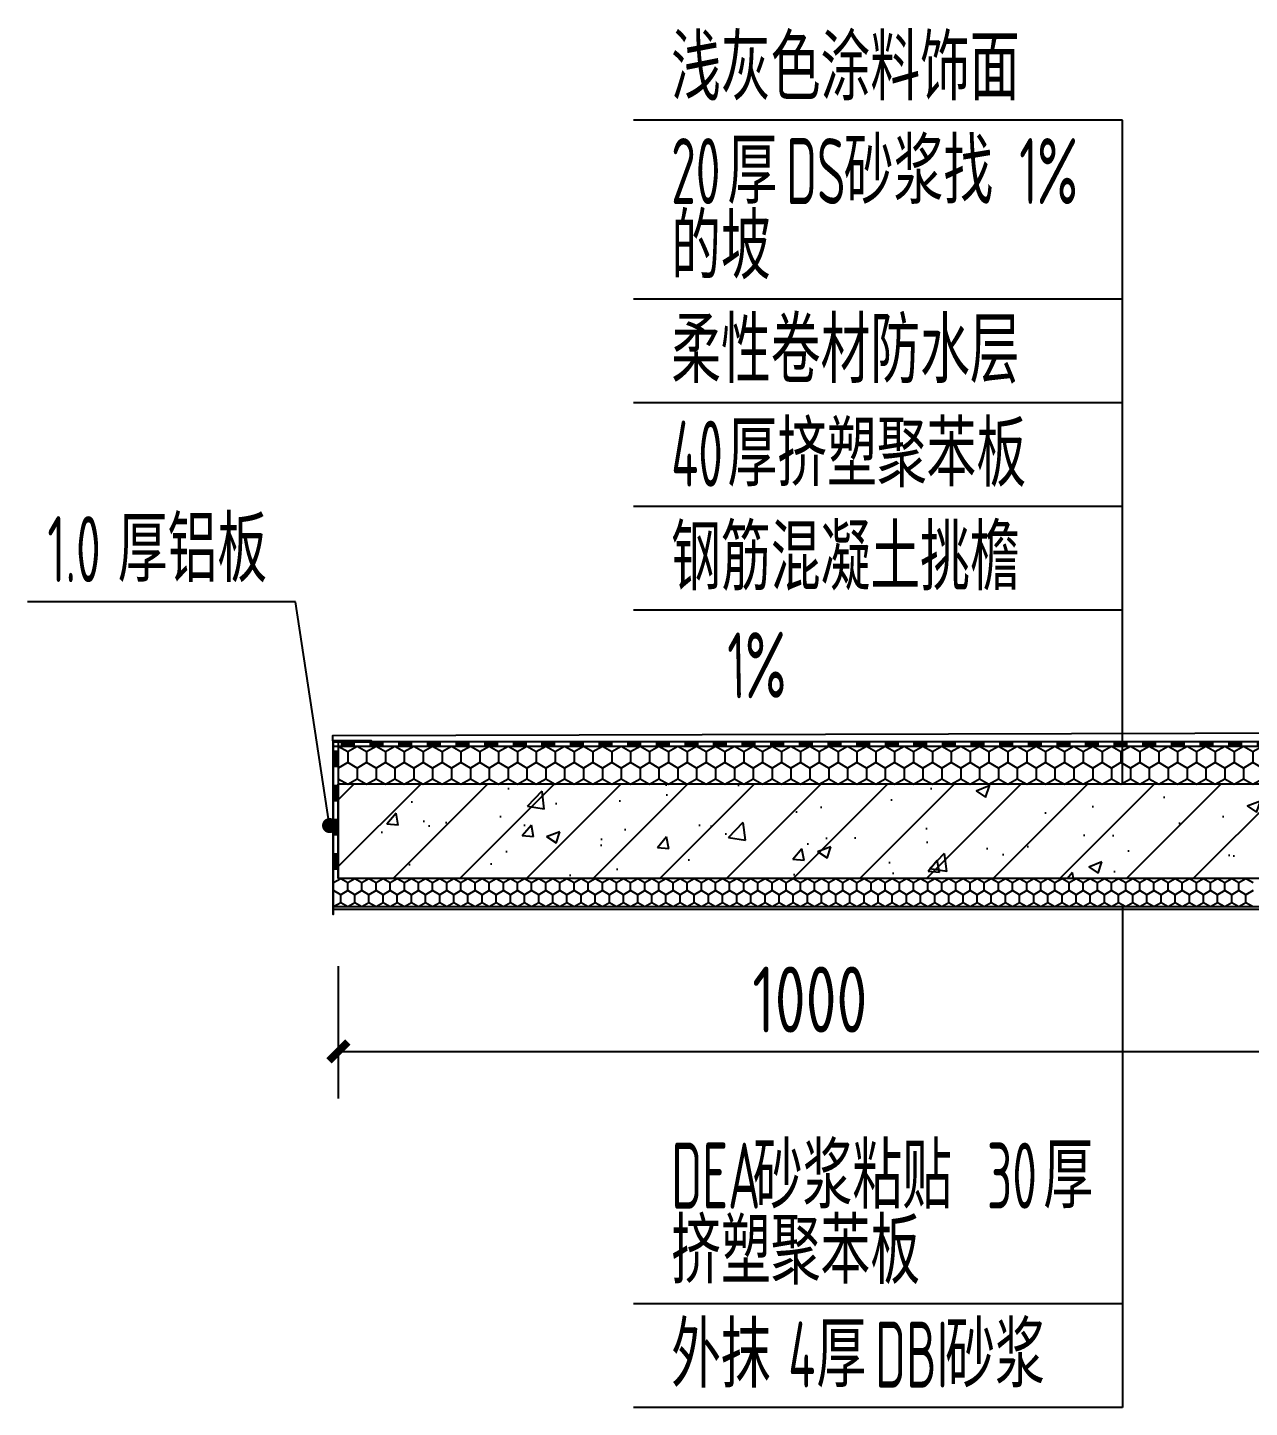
# Model space of a CAD drawing. Extents: x 198753 to 882193, y -399300 to 132460.
# Drawn here: x 394784 to 396080, y 20905 to 22368 of the extents above; entities that cross this region are included whole.
import ezdxf

# ---------------------------------------------------------------- set-up
doc = ezdxf.new("R2010")
doc.units = 0
doc.header["$LTSCALE"] = 1000
doc.header["$MEASUREMENT"] = 0
for name, color, linetype in [('01-标注_尺寸', 124, 'Continuous'), ('01-标注_符号', 200, 'Continuous'), ('02-TEXT_标注', 130, 'Continuous'), ('05-填充_天正', 26, 'Continuous'), ('A-D-金属剖线', 200, 'Continuous'), ('A-O_屋面', 201, 'Continuous'), ('A-O_防水层', 222, 'Continuous'), ('A-SUR_保温', 222, 'Continuous'), ('A_STR-砼墙', 51, 'Continuous')]:
    doc.layers.add(name, color=color, linetype=linetype)
doc.styles.add('_TCH_DIM', font='ROS1', dxfattribs={"width": 0.8, "bigfont": 'JD'})
doc.styles.add('_TCH_DIM_T3', font='ROS1', dxfattribs={"width": 0.8, "bigfont": 'JD'})
doc.dimstyles.new('_TCH_ARCH&&20', dxfattribs={"dimtxt": 70, "dimasz": 20, "dimexe": 50, "dimexo": 60, "dimgap": 20, "dimtad": 1, "dimdec": 0, "dimzin": 0, "dimdsep": 46, "dimtxsty": '_TCH_DIM_T3', "dimblk": 'ARCHTICK', "dimcen": 0.09, "dimclrt": 4, "dimazin": 2, "dimtfac": 1, "dimtdec": 0, "dimtix": 1, "dimtmove": 2, "dimatfit": 3, "dimfxl": 0, "dimtolj": 1, "dimtzin": 0, "dimarcsym": 0})

# ---------------------------------------------------------------- blocks, each defined once
blk = doc.blocks.new('_ArchTick')
at = {"color": 0, "linetype": 'ByBlock', "const_width": 0.4}
blk.add_lwpolyline([(-0.5, -0.5), (0.5, 0.5)], dxfattribs=at)
blk = doc.blocks.new('*D1504')
at = {"layer": '01-标注_尺寸', "color": 0, "lineweight": -2, "transparency": 16777216}
for p, q in [((395113.5, 21372.6), (395113.5, 21232.3)), ((396113.5, 21372.6), (396113.5, 21232.3)), ((395113.5, 21282.3), (396113.5, 21282.3))]:
    blk.add_line(p, q, dxfattribs=at)
at = {"layer": 'Defpoints', "color": 0, "transparency": 16777216}
for p in [(395113.5, 21432.6), (396113.5, 21432.6), (396113.5, 21282.3)]:
    blk.add_point(p, dxfattribs=at)
at = {"layer": '01-标注_尺寸', "color": 0, "lineweight": -2, "transparency": 16777216, "xscale": 20, "yscale": 20, "zscale": 20, "rotation": 180}
blk.add_blockref('_ArchTick', (395113.5, 21282.3), dxfattribs=at)
at = {"layer": '01-标注_尺寸', "color": 0, "lineweight": -2, "transparency": 16777216, "xscale": 20, "yscale": 20, "zscale": 20}
blk.add_blockref('_ArchTick', (396113.5, 21282.3), dxfattribs=at)
at = {"layer": '01-标注_尺寸', "color": 4, "transparency": 16777216, "insert": (395613.5, 21337.3), "char_height": 70, "attachment_point": 5, "style": '_TCH_DIM_T3'}
blk.add_mtext('\\A1;1000', dxfattribs=at)
blk = doc.blocks.new('$LinePat$聚苯板')
at = {"color": 0}
for p, q in [((14.8, -8.6), (0, 0)), ((29.7, 0), (14.8, -8.6)), ((14.8, -8.6), (14.8, -25.7)), ((14.8, -25.7), (0, -34.3)), ((0, -34.3), (0, -51.4)), ((29.7, -34.3), (14.8, -25.7)), ((0, -51.4), (14.8, -60)), ((14.8, -60), (29.7, -51.4))]:
    blk.add_line(p, q, dxfattribs=at)
blk = doc.blocks.new('$LinePat$防水层2')
at = {"color": 0}
blk.add_line((0, 0), (600, 0), dxfattribs=at)
blk.add_solid([(150, 0), (450, 0), (150, -100), (450, -100)], dxfattribs=at)

msp = doc.modelspace()

# ---------------------------------------------------------------- hatches: boundary and pattern name
at = {"layer": '05-填充_天正'}
h = msp.add_hatch(dxfattribs=at)
h.set_pattern_fill('钢筋混凝土', color=256, scale=20, style=0)
h.set_pattern_definition([(45, (0, 0), (-35.355339, 35.355339), []), (50, (0, 0), (143.452037, -12.550427), [15, -165]), (355, (0, 0), (-27.750267, 150.438427), [12, -132]), (100.4514, (11.95, -1.05), (115.701876, 137.88791), [12.74804, -140.22842]), (46.1842, (0, 40), (213.44821, -33.1038), [22.5, -247.5]), (96.6356, (17.79, 37.24), (186.93254, 194.82357), [19.12206, -210.3426]), (351.1842, (0, 40), (186.93239, 194.82372), [18, -198]), (21, (20, 30), (119.38141, -80.523778), [15, -165]), (326, (20, 30), (48.663066, 145.03001), [12, -132]), (71.4514, (29.95, 23.29), (168.044526, 64.5061), [12.74804, -140.22842]), (37.5, (0, 0), (2.431971, 66.578771), [0, -130.4, 0, -134, 0, -132.5]), (7.5, (0, 0), (52.613907, 78.882342), [0, -76.4, 0, -127.4, 0, -50.5]), (327.5, (-44.6, 0), (106.764487, -4.510974), [0, -50, 0, -156, 0, -207]), (317.5, (-64.6, 0), (116.637234, 20.020996), [0, -65, 0, -103.6, 0, -147])])
h.paths.add_polyline_path([(396413.5, 21465.6), (396413.5, 21565.6), (395113.5, 21565.6), (395113.5, 21465.6)])

# ---------------------------------------------------------------- linework, layer by layer
at = {"layer": '01-标注_符号'}
for p, q in [((395945.2, 22269.5), (395426.6, 22269.5)), ((395945.2, 21750.1), (395945.2, 22269.5)), ((395945.2, 22079.8), (395426.6, 22079.8)), ((395945.2, 21969.9), (395426.6, 21969.9)), ((395945.2, 21860), (395426.6, 21860)), ((395068.1, 21758.8), (394784, 21758.8)), ((395104.3, 21521.7), (395068.1, 21758.8)), ((395945.2, 21750.1), (395426.6, 21750.1)), ((395945.2, 21565.6), (395945.2, 21750.1)), ((395945.2, 21435.6), (395945.2, 21014.8)), ((395945.2, 21014.8), (395426.6, 21014.8)), ((395945.2, 21014.8), (395945.2, 20904.9)), ((395945.2, 20904.9), (395426.6, 20904.9))]:
    msp.add_line(p, q, dxfattribs=at)
msp.add_lwpolyline([(395690.6, 21638.1, 0, 0, 0), (395475.9, 21634.4, 16, 0, 0), (395415.9, 21633.4, 0, 0, 0)], format="xyseb", dxfattribs=at)
at = {"layer": '01-标注_符号', "const_width": 8}
msp.add_lwpolyline([(395104.9, 21517.8, 1), (395103.6, 21525.7, 1)], format="xyb", close=True, dxfattribs=at)
at = {"layer": 'A-D-金属剖线'}
msp.add_lwpolyline([(395108.5, 21432.9), (395108.5, 21610.6), (395148.5, 21610.6), (395148.5, 21611.6), (395107.5, 21611.6), (395107.5, 21427.9), (395108.5, 21427.9)], close=True, dxfattribs=at)
at = {"layer": 'A-O_屋面'}
for points in [[(395107.5, 21611.6), (395107.5, 21617.1), (396413.5, 21620.6)], [(396413.5, 21432.6), (395108.5, 21432.6)]]:
    msp.add_lwpolyline(points, dxfattribs=at)
at = {"layer": 'A-O_防水层'}
for p, q in [((396413.5, 21610.6), (395113.5, 21610.6)), ((396413.5, 21605.6), (395113.5, 21605.6))]:
    msp.add_line(p, q, dxfattribs=at)
at = {"layer": 'A-SUR_保温', "color": 26}
msp.add_lwpolyline([(396413.5, 21435.6), (395108.5, 21435.6)], dxfattribs=at)
at = {"layer": 'A_STR-砼墙'}
for p, q in [((396413.5, 21565.6), (395113.5, 21565.6)), ((395113.5, 21465.6), (395113.5, 21565.6)), ((396413.5, 21465.6), (395113.5, 21465.6))]:
    msp.add_line(p, q, dxfattribs=at)

# ---------------------------------------------------------------- block references
at = {"layer": 'A-O_防水层', "yscale": 0.05, "zscale": 0.05}
for p, xscale, rotation in [((395138.9, 21605.6), 0.05058139534884172, 179.9999999999957), ((395113.5, 21610.6), 0.06041666666669851, 270), ((395169.2, 21605.6), 0.05058139534884172, 179.9999999999957), ((395199.6, 21605.6), 0.05058139534884172, 179.9999999999957), ((395229.9, 21605.6), 0.05058139534884172, 179.9999999999957), ((395260.3, 21605.6), 0.05058139534884172, 179.9999999999957), ((395290.6, 21605.6), 0.05058139534884172, 179.9999999999957), ((395321, 21605.6), 0.05058139534884172, 179.9999999999957), ((395351.3, 21605.6), 0.05058139534884172, 179.9999999999957), ((395381.7, 21605.6), 0.05058139534884172, 179.9999999999957), ((395412, 21605.6), 0.05058139534884172, 179.9999999999957), ((395442.4, 21605.6), 0.05058139534884172, 179.9999999999957), ((395472.7, 21605.6), 0.05058139534884172, 179.9999999999957), ((395503.1, 21605.6), 0.05058139534884172, 179.9999999999957), ((395533.4, 21605.6), 0.05058139534884172, 179.9999999999957), ((395563.8, 21605.6), 0.05058139534884172, 179.9999999999957), ((395594.1, 21605.6), 0.05058139534884172, 179.9999999999957), ((395624.5, 21605.6), 0.05058139534884172, 179.9999999999957), ((395654.8, 21605.6), 0.05058139534884172, 179.9999999999957), ((395685.1, 21605.6), 0.05058139534884172, 179.9999999999957), ((395715.5, 21605.6), 0.05058139534884172, 179.9999999999957), ((395745.8, 21605.6), 0.05058139534884172, 179.9999999999957), ((395776.2, 21605.6), 0.05058139534884172, 179.9999999999957), ((395806.5, 21605.6), 0.05058139534884172, 179.9999999999957), ((395836.9, 21605.6), 0.05058139534884172, 179.9999999999957), ((395867.2, 21605.6), 0.05058139534884172, 179.9999999999957), ((395897.6, 21605.6), 0.05058139534884172, 179.9999999999957), ((395927.9, 21605.6), 0.05058139534884172, 179.9999999999957), ((395958.3, 21605.6), 0.05058139534884172, 179.9999999999957), ((395988.6, 21605.6), 0.05058139534884172, 179.9999999999957), ((396019, 21605.6), 0.05058139534884172, 179.9999999999957), ((396049.3, 21605.6), 0.05058139534884172, 179.9999999999957), ((396079.7, 21605.6), 0.05058139534884172, 179.9999999999957), ((396110, 21605.6), 0.05058139534884172, 179.9999999999957), ((395113.5, 21574.3), 0.06041666666669851, 270), ((395113.5, 21538.1), 0.06041666666669851, 270), ((395113.5, 21501.8), 0.06041666666669851, 270)]:
    msp.add_blockref('$LinePat$防水层2', p, dxfattribs=dict(at, xscale=xscale, rotation=rotation))
at = {"layer": 'A-SUR_保温', "color": 26}
for p, xscale, yscale, zscale, rotation in [((395113.5, 21605.6), 0.6735753140546443, 0.6666666666666666, 0.6666666666666666, 359.9999999999996), ((395133.5, 21605.6), 0.6735753140546443, 0.6666666666666666, 0.6666666666666666, 359.9999999999996), ((395153.5, 21605.6), 0.6735753140546443, 0.6666666666666666, 0.6666666666666666, 359.9999999999996), ((395173.5, 21605.6), 0.6735753140546443, 0.6666666666666666, 0.6666666666666666, 359.9999999999996), ((395193.5, 21605.6), 0.6735753140546443, 0.6666666666666666, 0.6666666666666666, 359.9999999999996), ((395213.5, 21605.6), 0.6735753140546443, 0.6666666666666666, 0.6666666666666666, 359.9999999999996), ((395233.5, 21605.6), 0.6735753140546443, 0.6666666666666666, 0.6666666666666666, 359.9999999999996), ((395253.5, 21605.6), 0.6735753140546443, 0.6666666666666666, 0.6666666666666666, 359.9999999999996), ((395273.5, 21605.6), 0.6735753140546443, 0.6666666666666666, 0.6666666666666666, 359.9999999999996), ((395293.5, 21605.6), 0.6735753140546443, 0.6666666666666666, 0.6666666666666666, 359.9999999999996), ((395313.5, 21605.6), 0.6735753140546443, 0.6666666666666666, 0.6666666666666666, 359.9999999999996), ((395333.5, 21605.6), 0.6735753140546443, 0.6666666666666666, 0.6666666666666666, 359.9999999999996), ((395353.5, 21605.6), 0.6735753140546443, 0.6666666666666666, 0.6666666666666666, 359.9999999999996), ((395373.5, 21605.6), 0.6735753140546443, 0.6666666666666666, 0.6666666666666666, 359.9999999999996), ((395393.5, 21605.6), 0.6735753140546443, 0.6666666666666666, 0.6666666666666666, 359.9999999999996), ((395413.5, 21605.6), 0.6735753140546443, 0.6666666666666666, 0.6666666666666666, 359.9999999999996), ((395433.5, 21605.6), 0.6735753140546443, 0.6666666666666666, 0.6666666666666666, 359.9999999999996), ((395453.5, 21605.6), 0.6735753140546443, 0.6666666666666666, 0.6666666666666666, 359.9999999999996), ((395473.5, 21605.6), 0.6735753140546443, 0.6666666666666666, 0.6666666666666666, 359.9999999999996), ((395493.5, 21605.6), 0.6735753140546443, 0.6666666666666666, 0.6666666666666666, 359.9999999999996), ((395513.5, 21605.6), 0.6735753140546443, 0.6666666666666666, 0.6666666666666666, 359.9999999999996), ((395533.5, 21605.6), 0.6735753140546443, 0.6666666666666666, 0.6666666666666666, 359.9999999999996), ((395553.5, 21605.6), 0.6735753140546443, 0.6666666666666666, 0.6666666666666666, 359.9999999999996), ((395573.5, 21605.6), 0.6735753140546443, 0.6666666666666666, 0.6666666666666666, 359.9999999999996), ((395593.5, 21605.6), 0.6735753140546443, 0.6666666666666666, 0.6666666666666666, 359.9999999999996), ((395613.5, 21605.6), 0.6735753140546443, 0.6666666666666666, 0.6666666666666666, 359.9999999999996), ((395633.5, 21605.6), 0.6735753140546443, 0.6666666666666666, 0.6666666666666666, 359.9999999999996), ((395653.5, 21605.6), 0.6735753140546443, 0.6666666666666666, 0.6666666666666666, 359.9999999999996), ((395673.5, 21605.6), 0.6735753140546443, 0.6666666666666666, 0.6666666666666666, 359.9999999999996), ((395693.5, 21605.6), 0.6735753140546443, 0.6666666666666666, 0.6666666666666666, 359.9999999999996), ((395713.5, 21605.6), 0.6735753140546443, 0.6666666666666666, 0.6666666666666666, 359.9999999999996), ((395733.5, 21605.6), 0.6735753140546443, 0.6666666666666666, 0.6666666666666666, 359.9999999999996), ((395753.5, 21605.6), 0.6735753140546443, 0.6666666666666666, 0.6666666666666666, 359.9999999999996), ((395773.5, 21605.6), 0.6735753140546443, 0.6666666666666666, 0.6666666666666666, 359.9999999999996), ((395793.5, 21605.6), 0.6735753140546443, 0.6666666666666666, 0.6666666666666666, 359.9999999999996), ((395813.5, 21605.6), 0.6735753140546443, 0.6666666666666666, 0.6666666666666666, 359.9999999999996), ((395833.5, 21605.6), 0.6735753140546443, 0.6666666666666666, 0.6666666666666666, 359.9999999999996), ((395853.5, 21605.6), 0.6735753140546443, 0.6666666666666666, 0.6666666666666666, 359.9999999999996), ((395873.5, 21605.6), 0.6735753140546443, 0.6666666666666666, 0.6666666666666666, 359.9999999999996), ((395893.5, 21605.6), 0.6735753140546443, 0.6666666666666666, 0.6666666666666666, 359.9999999999996), ((395913.5, 21605.6), 0.6735753140546443, 0.6666666666666666, 0.6666666666666666, 359.9999999999996), ((395933.5, 21605.6), 0.6735753140546443, 0.6666666666666666, 0.6666666666666666, 359.9999999999996), ((395953.5, 21605.6), 0.6735753140546443, 0.6666666666666666, 0.6666666666666666, 359.9999999999996), ((395973.5, 21605.6), 0.6735753140546443, 0.6666666666666666, 0.6666666666666666, 359.9999999999996), ((395993.5, 21605.6), 0.6735753140546443, 0.6666666666666666, 0.6666666666666666, 359.9999999999996), ((396013.5, 21605.6), 0.6735753140546443, 0.6666666666666666, 0.6666666666666666, 359.9999999999996), ((396033.5, 21605.6), 0.6735753140546443, 0.6666666666666666, 0.6666666666666666, 359.9999999999996), ((396053.5, 21605.6), 0.6735753140546443, 0.6666666666666666, 0.6666666666666666, 359.9999999999996), ((396073.5, 21605.6), 0.6735753140546443, 0.6666666666666666, 0.6666666666666666, 359.9999999999996), ((395108.5, 21435.6), -0.5051814855406451, 0.5, 0.5, 179.9999999999986), ((395123.5, 21435.6), -0.5051814855406451, 0.5, 0.5, 179.9999999999986), ((395138.5, 21435.6), -0.5051814855406451, 0.5, 0.5, 179.9999999999986), ((395153.5, 21435.6), -0.5051814855406451, 0.5, 0.5, 179.9999999999986), ((395168.5, 21435.6), -0.5051814855406451, 0.5, 0.5, 179.9999999999986), ((395183.5, 21435.6), -0.5051814855406451, 0.5, 0.5, 179.9999999999986), ((395198.5, 21435.6), -0.5051814855406451, 0.5, 0.5, 179.9999999999986), ((395213.5, 21435.6), -0.5051814855406451, 0.5, 0.5, 179.9999999999986), ((395228.5, 21435.6), -0.5051814855406451, 0.5, 0.5, 179.9999999999986), ((395243.5, 21435.6), -0.5051814855406451, 0.5, 0.5, 179.9999999999986), ((395258.5, 21435.6), -0.5051814855406451, 0.5, 0.5, 179.9999999999986), ((395273.5, 21435.6), -0.5051814855406451, 0.5, 0.5, 179.9999999999986), ((395288.5, 21435.6), -0.5051814855406451, 0.5, 0.5, 179.9999999999986), ((395303.5, 21435.6), -0.5051814855406451, 0.5, 0.5, 179.9999999999986), ((395318.5, 21435.6), -0.5051814855406451, 0.5, 0.5, 179.9999999999986), ((395333.5, 21435.6), -0.5051814855406451, 0.5, 0.5, 179.9999999999986), ((395348.5, 21435.6), -0.5051814855406451, 0.5, 0.5, 179.9999999999986), ((395363.5, 21435.6), -0.5051814855406451, 0.5, 0.5, 179.9999999999986), ((395378.5, 21435.6), -0.5051814855406451, 0.5, 0.5, 179.9999999999986), ((395393.5, 21435.6), -0.5051814855406451, 0.5, 0.5, 179.9999999999986), ((395408.5, 21435.6), -0.5051814855406451, 0.5, 0.5, 179.9999999999986), ((395423.5, 21435.6), -0.5051814855406451, 0.5, 0.5, 179.9999999999986), ((395438.5, 21435.6), -0.5051814855406451, 0.5, 0.5, 179.9999999999986), ((395453.5, 21435.6), -0.5051814855406451, 0.5, 0.5, 179.9999999999986), ((395468.5, 21435.6), -0.5051814855406451, 0.5, 0.5, 179.9999999999986), ((395483.5, 21435.6), -0.5051814855406451, 0.5, 0.5, 179.9999999999986), ((395498.5, 21435.6), -0.5051814855406451, 0.5, 0.5, 179.9999999999986), ((395513.5, 21435.6), -0.5051814855406451, 0.5, 0.5, 179.9999999999986), ((395528.5, 21435.6), -0.5051814855406451, 0.5, 0.5, 179.9999999999986), ((395543.5, 21435.6), -0.5051814855406451, 0.5, 0.5, 179.9999999999986), ((395558.5, 21435.6), -0.5051814855406451, 0.5, 0.5, 179.9999999999986), ((395573.5, 21435.6), -0.5051814855406451, 0.5, 0.5, 179.9999999999986), ((395588.5, 21435.6), -0.5051814855406451, 0.5, 0.5, 179.9999999999986), ((395603.5, 21435.6), -0.5051814855406451, 0.5, 0.5, 179.9999999999986), ((395618.5, 21435.6), -0.5051814855406451, 0.5, 0.5, 179.9999999999986), ((395633.5, 21435.6), -0.5051814855406451, 0.5, 0.5, 179.9999999999986), ((395648.5, 21435.6), -0.5051814855406451, 0.5, 0.5, 179.9999999999986), ((395663.5, 21435.6), -0.5051814855406451, 0.5, 0.5, 179.9999999999986), ((395678.5, 21435.6), -0.5051814855406451, 0.5, 0.5, 179.9999999999986), ((395693.5, 21435.6), -0.5051814855406451, 0.5, 0.5, 179.9999999999986), ((395708.5, 21435.6), -0.5051814855406451, 0.5, 0.5, 179.9999999999986), ((395723.5, 21435.6), -0.5051814855406451, 0.5, 0.5, 179.9999999999986), ((395738.5, 21435.6), -0.5051814855406451, 0.5, 0.5, 179.9999999999986), ((395753.5, 21435.6), -0.5051814855406451, 0.5, 0.5, 179.9999999999986), ((395768.5, 21435.6), -0.5051814855406451, 0.5, 0.5, 179.9999999999986), ((395783.5, 21435.6), -0.5051814855406451, 0.5, 0.5, 179.9999999999986), ((395798.5, 21435.6), -0.5051814855406451, 0.5, 0.5, 179.9999999999986), ((395813.5, 21435.6), -0.5051814855406451, 0.5, 0.5, 179.9999999999986), ((395828.5, 21435.6), -0.5051814855406451, 0.5, 0.5, 179.9999999999986), ((395843.5, 21435.6), -0.5051814855406451, 0.5, 0.5, 179.9999999999986), ((395858.5, 21435.6), -0.5051814855406451, 0.5, 0.5, 179.9999999999986), ((395873.5, 21435.6), -0.5051814855406451, 0.5, 0.5, 179.9999999999986), ((395888.5, 21435.6), -0.5051814855406451, 0.5, 0.5, 179.9999999999986), ((395903.5, 21435.6), -0.5051814855406451, 0.5, 0.5, 179.9999999999986), ((395918.5, 21435.6), -0.5051814855406451, 0.5, 0.5, 179.9999999999986), ((395933.5, 21435.6), -0.5051814855406451, 0.5, 0.5, 179.9999999999986), ((395948.5, 21435.6), -0.5051814855406451, 0.5, 0.5, 179.9999999999986), ((395963.5, 21435.6), -0.5051814855406451, 0.5, 0.5, 179.9999999999986), ((395978.5, 21435.6), -0.5051814855406451, 0.5, 0.5, 179.9999999999986), ((395993.5, 21435.6), -0.5051814855406451, 0.5, 0.5, 179.9999999999986), ((396008.5, 21435.6), -0.5051814855406451, 0.5, 0.5, 179.9999999999986), ((396023.5, 21435.6), -0.5051814855406451, 0.5, 0.5, 179.9999999999986), ((396038.5, 21435.6), -0.5051814855406451, 0.5, 0.5, 179.9999999999986), ((396053.5, 21435.6), -0.5051814855406451, 0.5, 0.5, 179.9999999999986), ((396068.5, 21435.6), -0.5051814855406451, 0.5, 0.5, 179.9999999999986)]:
    msp.add_blockref('$LinePat$聚苯板', p, dxfattribs=dict(at, xscale=xscale, yscale=yscale, zscale=zscale, rotation=rotation))

# ---------------------------------------------------------------- texts
at = {"layer": '02-TEXT_标注', "style": '_TCH_DIM'}
for s, height, width, p in [('浅灰色涂料饰面', 69.46, 0.8, (395466.5, 22290.5)), ('20', 70, 0.64, (395466.5, 22180.6)), ('厚', 69.5, 0.8, (395526.2, 22180.6)), ('DS', 70, 0.64, (395588.3, 22180.6)), ('砂浆找', 69.46, 0.8, (395649.5, 22180.6)), ('1%', 70, 0.64, (395835.7, 22180.6)), ('的坡', 69.46, 0.8, (395466.5, 22100.8)), ('柔性卷材防水层', 69.46, 0.8, (395466.5, 21990.9)), ('厚挤塑聚苯板', 69.46, 0.8, (395526.2, 21881)), ('40', 70, 0.64, (395466.5, 21881)), ('厚铝板', 69.46, 0.8, (394879.6, 21779.8)), ('1.0', 70, 0.64, (394805, 21779.8)), ('钢筋混凝土挑檐', 69.46, 0.8, (395466.5, 21771.1)), ('DEA', 70, 0.64, (395466.5, 21115.6)), ('砂浆粘贴', 69.46, 0.8, (395553.1, 21115.6)), ('30', 70, 0.64, (395801.4, 21115.6)), ('厚', 69.5, 0.8, (395861.1, 21115.6)), ('挤塑聚苯板', 69.46, 0.8, (395466.5, 21035.8)), ('外抹', 69.46, 0.8, (395466.5, 20925.9)), ('4', 70, 0.64, (395590.6, 20925.9)), ('厚', 69.5, 0.8, (395620.5, 20925.9)), ('DBI', 70, 0.64, (395682.6, 20925.9)), ('砂浆', 69.46, 0.8, (395757.2, 20925.9))]:
    msp.add_text(s, height=height, dxfattribs=dict(at, width=width)).set_placement(p)
at = {"layer": '02-TEXT_标注', "style": '_TCH_DIM', "width": 0.64}
msp.add_text('1%', height=70, rotation=0.9741, dxfattribs=at).set_placement((395526.8, 21656.3))

# ---------------------------------------------------------------- dimensions: what is measured, and where the dimension line sits
at = {"layer": '01-标注_尺寸'}
dim = msp.add_aligned_dim(p1=(395113.5, 21432.6), p2=(396113.5, 21432.6), distance=-150.2, dimstyle='_TCH_ARCH&&20', dxfattribs=at)
dim.commit()
dim.dimension.update_dxf_attribs({"geometry": '*D1504', "text_midpoint": (395613.5, 21337.3)})

doc.saveas('drawing.dxf')
